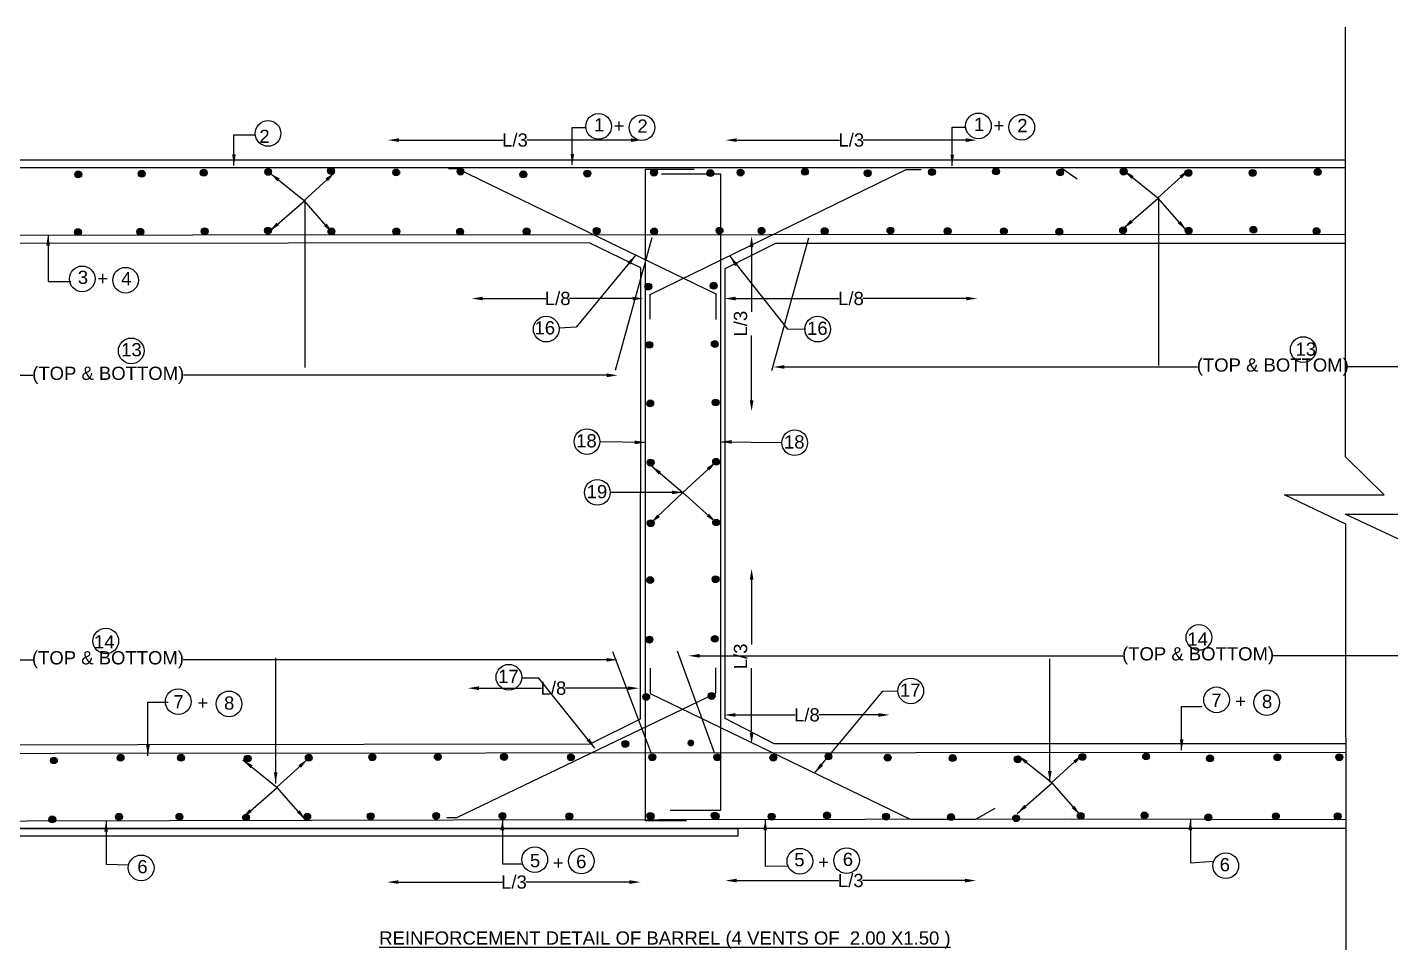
# Model space of a CAD drawing. Header units: millimetres. Extents: x 5124 to 11045679, y 2311 to 37851798.
# Drawn here: x 11025823 to 11028912, y 37847635 to 37849726 of the extents above; entities that cross this region are included whole.
import ezdxf

# ---------------------------------------------------------------- set-up
doc = ezdxf.new("R2010")
doc.units = ezdxf.units.MM
doc.header["$MEASUREMENT"] = 0
doc.layers.add('DIMENSION', color=7, linetype='Continuous')
doc.layers.add('TEXT', color=7, linetype='Continuous')
doc.styles.get("Standard").update_dxf_attribs({"font": 'arial.ttf', "height": 30})
doc.dimstyles.get("Standard").update_dxf_attribs({"dimtxt": 30, "dimasz": 25, "dimexe": 0.18, "dimexo": 0.0625, "dimgap": 0.09, "dimtad": 0, "dimdec": 0, "dimzin": 0, "dimdsep": 46, "dimtxsty": 'Standard', "dimcen": 0.09, "dimse1": 1, "dimse2": 1, "dimadec": 0, "dimazin": 0, "dimtfac": 1, "dimtdec": 0, "dimtofl": 0, "dimtmove": 0, "dimatfit": 3, "dimfxl": 0, "dimtolj": 1, "dimtzin": 0, "dimarcsym": 0})

# ---------------------------------------------------------------- blocks, each defined once
blk = doc.blocks.new('*D31')
at = {"layer": 'Defpoints', "color": 0, "transparency": 16777216}
for p in [(11026638.8, 37847791.6), (11027212.3, 37847791.6), (11027212.3, 37847788.1)]:
    blk.add_point(p, dxfattribs=at)
at = {"layer": 'DIMENSION', "color": 0, "lineweight": -2, "transparency": 16777216}
for p, q in [((11026663.8, 37847788.1), (11026898.8, 37847788.1)), ((11027187.3, 37847788.1), (11026952.3, 37847788.1))]:
    blk.add_line(p, q, dxfattribs=at)
at = {"layer": 'DIMENSION', "color": 0, "transparency": 16777216}
for points in [[(11026663.8, 37847792.3), (11026663.8, 37847784), (11026638.8, 37847788.1)], [(11027187.3, 37847792.3), (11027187.3, 37847784), (11027212.3, 37847788.1)]]:
    blk.add_solid(points, dxfattribs=at)
at = {"layer": 'DIMENSION', "color": 0, "transparency": 16777216, "insert": (11026925.5, 37847788.1), "char_height": 30, "attachment_point": 5}
blk.add_mtext('\\A1;L/3', dxfattribs=at)
blk = doc.blocks.new('*D32')
at = {"layer": 'Defpoints', "color": 0, "transparency": 16777216}
for p in [(11027404.9, 37847801.9), (11027972.6, 37847801.9), (11027972.6, 37847791.6)]:
    blk.add_point(p, dxfattribs=at)
at = {"layer": 'DIMENSION', "color": 0, "lineweight": -2, "transparency": 16777216}
for p, q in [((11027429.9, 37847791.6), (11027662, 37847791.6)), ((11027947.6, 37847791.6), (11027715.5, 37847791.6))]:
    blk.add_line(p, q, dxfattribs=at)
at = {"layer": 'DIMENSION', "color": 0, "transparency": 16777216}
for points in [[(11027429.9, 37847795.8), (11027429.9, 37847787.4), (11027404.9, 37847791.6)], [(11027947.6, 37847795.8), (11027947.6, 37847787.4), (11027972.6, 37847791.6)]]:
    blk.add_solid(points, dxfattribs=at)
at = {"layer": 'DIMENSION', "color": 0, "transparency": 16777216, "insert": (11027688.7, 37847791.6), "char_height": 30, "attachment_point": 5}
blk.add_mtext('\\A1;L/3', dxfattribs=at)
blk = doc.blocks.new('*D37')
at = {"layer": 'Defpoints', "color": 0, "transparency": 16777216}
for p in [(11027402.9, 37849110.6), (11027975.5, 37849111), (11027975.5, 37849111)]:
    blk.add_point(p, dxfattribs=at)
at = {"layer": 'DIMENSION', "color": 0, "lineweight": -2, "transparency": 16777216}
for p, q in [((11027427.9, 37849111), (11027662.4, 37849111)), ((11027950.5, 37849111), (11027716, 37849111))]:
    blk.add_line(p, q, dxfattribs=at)
at = {"layer": 'DIMENSION', "color": 0, "transparency": 16777216}
for points in [[(11027427.9, 37849115.1), (11027427.9, 37849106.8), (11027402.9, 37849111)], [(11027950.5, 37849115.1), (11027950.5, 37849106.8), (11027975.5, 37849111)]]:
    blk.add_solid(points, dxfattribs=at)
at = {"layer": 'DIMENSION', "color": 0, "transparency": 16777216, "insert": (11027689.2, 37849111), "char_height": 30, "attachment_point": 5}
blk.add_mtext('\\A1;L/8', dxfattribs=at)
blk = doc.blocks.new('*D38')
at = {"layer": 'Defpoints', "color": 0, "transparency": 16777216}
for p in [(11026830, 37849111), (11027219.3, 37849111), (11027219.3, 37849111)]:
    blk.add_point(p, dxfattribs=at)
at = {"layer": 'DIMENSION', "color": 0, "lineweight": -2, "transparency": 16777216}
for p, q in [((11026855, 37849111), (11026997.9, 37849111)), ((11027194.3, 37849111), (11027051.4, 37849111))]:
    blk.add_line(p, q, dxfattribs=at)
at = {"layer": 'DIMENSION', "color": 0, "transparency": 16777216}
for points in [[(11026855, 37849115.1), (11026855, 37849106.8), (11026830, 37849111)], [(11027194.3, 37849115.1), (11027194.3, 37849106.8), (11027219.3, 37849111)]]:
    blk.add_solid(points, dxfattribs=at)
at = {"layer": 'DIMENSION', "color": 0, "transparency": 16777216, "insert": (11027024.6, 37849111), "char_height": 30, "attachment_point": 5}
blk.add_mtext('\\A1;L/8', dxfattribs=at)
blk = doc.blocks.new('*D39')
at = {"layer": 'Defpoints', "color": 0, "transparency": 16777216}
for p in [(11027160.8, 37848983.3), (11024851.3, 37848960.1), (11027160.8, 37848937)]:
    blk.add_point(p, dxfattribs=at)
at = {"layer": 'DIMENSION', "color": 0, "lineweight": -2, "transparency": 16777216}
for p, q in [((11024876.3, 37848937), (11025835.7, 37848937)), ((11027135.8, 37848937), (11026176.4, 37848937))]:
    blk.add_line(p, q, dxfattribs=at)
at = {"layer": 'DIMENSION', "color": 0, "transparency": 16777216}
for points in [[(11024876.3, 37848941.2), (11024876.3, 37848932.8), (11024851.3, 37848937)], [(11027135.8, 37848941.2), (11027135.8, 37848932.8), (11027160.8, 37848937)]]:
    blk.add_solid(points, dxfattribs=at)
at = {"layer": 'DIMENSION', "color": 0, "transparency": 16777216, "insert": (11026006.1, 37848937), "char_height": 30, "attachment_point": 5}
blk.add_mtext('\\A1;(TOP & BOTTOM)', dxfattribs=at)
blk = doc.blocks.new('*D40')
at = {"layer": 'Defpoints', "color": 0, "transparency": 16777216}
for p in [(11027513.3, 37848978.9), (11029776.6, 37848955.8), (11029776.6, 37848955.8)]:
    blk.add_point(p, dxfattribs=at)
at = {"layer": 'DIMENSION', "color": 0, "lineweight": -2, "transparency": 16777216}
for p, q in [((11027538.3, 37848955.8), (11028474.6, 37848955.8)), ((11029751.6, 37848955.8), (11028815.3, 37848955.8))]:
    blk.add_line(p, q, dxfattribs=at)
at = {"layer": 'DIMENSION', "color": 0, "transparency": 16777216}
for points in [[(11027538.3, 37848960), (11027538.3, 37848951.7), (11027513.3, 37848955.8)], [(11029751.6, 37848960), (11029751.6, 37848951.7), (11029776.6, 37848955.8)]]:
    blk.add_solid(points, dxfattribs=at)
at = {"layer": 'DIMENSION', "color": 0, "transparency": 16777216, "insert": (11028645, 37848955.8), "char_height": 30, "attachment_point": 5}
blk.add_mtext('\\A1;(TOP & BOTTOM)', dxfattribs=at)
blk = doc.blocks.new('*D41')
at = {"layer": 'Defpoints', "color": 0, "transparency": 16777216}
for p in [(11027160.3, 37848338.4), (11024850.8, 37848315.2), (11027160.3, 37848292.1)]:
    blk.add_point(p, dxfattribs=at)
at = {"layer": 'DIMENSION', "color": 0, "lineweight": -2, "transparency": 16777216}
for p, q in [((11024875.8, 37848292.1), (11025835.2, 37848292.1)), ((11027135.3, 37848292.1), (11026175.9, 37848292.1))]:
    blk.add_line(p, q, dxfattribs=at)
at = {"layer": 'DIMENSION', "color": 0, "transparency": 16777216}
for points in [[(11024875.8, 37848296.2), (11024875.8, 37848287.9), (11024850.8, 37848292.1)], [(11027135.3, 37848296.2), (11027135.3, 37848287.9), (11027160.3, 37848292.1)]]:
    blk.add_solid(points, dxfattribs=at)
at = {"layer": 'DIMENSION', "color": 0, "transparency": 16777216, "insert": (11026005.5, 37848292.1), "char_height": 30, "attachment_point": 5}
blk.add_mtext('\\A1;(TOP & BOTTOM)', dxfattribs=at)
blk = doc.blocks.new('*D42')
at = {"layer": 'Defpoints', "color": 0, "transparency": 16777216}
for p in [(11029630.5, 37848347.4), (11027321, 37848324.2), (11029630.5, 37848301.1)]:
    blk.add_point(p, dxfattribs=at)
at = {"layer": 'DIMENSION', "color": 0, "lineweight": -2, "transparency": 16777216}
for p, q in [((11027346, 37848301.1), (11028305.4, 37848301.1)), ((11029605.5, 37848301.1), (11028646.1, 37848301.1))]:
    blk.add_line(p, q, dxfattribs=at)
at = {"layer": 'DIMENSION', "color": 0, "transparency": 16777216}
for points in [[(11027346, 37848305.3), (11027346, 37848296.9), (11027321, 37848301.1)], [(11029605.5, 37848305.3), (11029605.5, 37848296.9), (11029630.5, 37848301.1)]]:
    blk.add_solid(points, dxfattribs=at)
at = {"layer": 'DIMENSION', "color": 0, "transparency": 16777216, "insert": (11028475.7, 37848301.1), "char_height": 30, "attachment_point": 5}
blk.add_mtext('\\A1;(TOP & BOTTOM)', dxfattribs=at)
blk = doc.blocks.new('*D44')
at = {"layer": 'Defpoints', "color": 0, "transparency": 16777216}
for p in [(11026821, 37848232), (11027209, 37848232), (11027209, 37848227.6)]:
    blk.add_point(p, dxfattribs=at)
at = {"layer": 'DIMENSION', "color": 0, "lineweight": -2, "transparency": 16777216}
for p, q in [((11026846, 37848227.6), (11026988.2, 37848227.6)), ((11027184, 37848227.6), (11027041.7, 37848227.6))]:
    blk.add_line(p, q, dxfattribs=at)
at = {"layer": 'DIMENSION', "color": 0, "transparency": 16777216}
for points in [[(11026846, 37848231.8), (11026846, 37848223.5), (11026821, 37848227.6)], [(11027184, 37848231.8), (11027184, 37848223.5), (11027209, 37848227.6)]]:
    blk.add_solid(points, dxfattribs=at)
at = {"layer": 'DIMENSION', "color": 0, "transparency": 16777216, "insert": (11027015, 37848227.6), "char_height": 30, "attachment_point": 5}
blk.add_mtext('\\A1;L/8 ', dxfattribs=at)
blk = doc.blocks.new('*D45')
at = {"layer": 'Defpoints', "color": 0, "transparency": 16777216}
for p in [(11027402.2, 37848158.6), (11027776.4, 37848167.1), (11027776.4, 37848158.6)]:
    blk.add_point(p, dxfattribs=at)
at = {"layer": 'DIMENSION', "color": 0, "lineweight": -2, "transparency": 16777216}
for p, q in [((11027427.2, 37848167.1), (11027562.5, 37848167.1)), ((11027751.4, 37848167.1), (11027616.1, 37848167.1))]:
    blk.add_line(p, q, dxfattribs=at)
at = {"layer": 'DIMENSION', "color": 0, "transparency": 16777216}
for points in [[(11027427.2, 37848171.2), (11027427.2, 37848162.9), (11027402.2, 37848167.1)], [(11027751.4, 37848171.2), (11027751.4, 37848162.9), (11027776.4, 37848167.1)]]:
    blk.add_solid(points, dxfattribs=at)
at = {"layer": 'DIMENSION', "color": 0, "transparency": 16777216, "insert": (11027589.3, 37848167.1), "char_height": 30, "attachment_point": 5}
blk.add_mtext('\\A1;L/8 ', dxfattribs=at)
blk = doc.blocks.new('*D55')
at = {"layer": 'Defpoints', "color": 0, "transparency": 16777216}
for p in [(11027440.2, 37848498.5), (11027464.1, 37848498.5), (11027440.2, 37848101.2)]:
    blk.add_point(p, dxfattribs=at)
at = {"layer": 'DIMENSION', "color": 0, "lineweight": -2, "transparency": 16777216}
for p, q in [((11027464.1, 37848473.5), (11027464.1, 37848326.6)), ((11027464.1, 37848126.2), (11027464.1, 37848273.1))]:
    blk.add_line(p, q, dxfattribs=at)
at = {"layer": 'DIMENSION', "color": 0, "transparency": 16777216}
for points in [[(11027459.9, 37848473.5), (11027468.2, 37848473.5), (11027464.1, 37848498.5)], [(11027459.9, 37848126.2), (11027468.2, 37848126.2), (11027464.1, 37848101.2)]]:
    blk.add_solid(points, dxfattribs=at)
at = {"layer": 'DIMENSION', "color": 0, "transparency": 16777216, "insert": (11027464.1, 37848299.8), "char_height": 30, "attachment_point": 5, "rotation": 90}
blk.add_mtext('\\A1;L/3\\P ', dxfattribs=at)
blk = doc.blocks.new('*D56')
at = {"layer": 'Defpoints', "color": 0, "transparency": 16777216}
for p in [(11027440.2, 37849252.6), (11027464.1, 37849252.6), (11027440.2, 37848855.4)]:
    blk.add_point(p, dxfattribs=at)
at = {"layer": 'DIMENSION', "color": 0, "lineweight": -2, "transparency": 16777216}
for p, q in [((11027464.1, 37849227.6), (11027464.1, 37849080.7)), ((11027464.1, 37848880.4), (11027464.1, 37849027.2))]:
    blk.add_line(p, q, dxfattribs=at)
at = {"layer": 'DIMENSION', "color": 0, "transparency": 16777216}
for points in [[(11027459.9, 37849227.6), (11027468.2, 37849227.6), (11027464.1, 37849252.6)], [(11027459.9, 37848880.4), (11027468.2, 37848880.4), (11027464.1, 37848855.4)]]:
    blk.add_solid(points, dxfattribs=at)
at = {"layer": 'DIMENSION', "color": 0, "transparency": 16777216, "insert": (11027464.1, 37849054), "char_height": 30, "attachment_point": 5, "rotation": 90}
blk.add_mtext('\\A1;L/3\\P ', dxfattribs=at)
blk = doc.blocks.new('*D57')
at = {"layer": 'Defpoints', "color": 0, "transparency": 16777216}
for p in [(11026639.9, 37849470.9), (11027215.6, 37849470.9), (11027215.6, 37849470.1)]:
    blk.add_point(p, dxfattribs=at)
at = {"layer": 'DIMENSION', "color": 0, "lineweight": -2, "transparency": 16777216}
for p, q in [((11026664.9, 37849470.1), (11026901, 37849470.1)), ((11027190.6, 37849470.1), (11026954.5, 37849470.1))]:
    blk.add_line(p, q, dxfattribs=at)
at = {"layer": 'DIMENSION', "color": 0, "transparency": 16777216}
for points in [[(11026664.9, 37849474.2), (11026664.9, 37849465.9), (11026639.9, 37849470.1)], [(11027190.6, 37849474.2), (11027190.6, 37849465.9), (11027215.6, 37849470.1)]]:
    blk.add_solid(points, dxfattribs=at)
at = {"layer": 'DIMENSION', "color": 0, "transparency": 16777216, "insert": (11026927.8, 37849470.1), "char_height": 30, "attachment_point": 5}
blk.add_mtext('\\A1;L/3', dxfattribs=at)
blk = doc.blocks.new('*D58')
at = {"layer": 'Defpoints', "color": 0, "transparency": 16777216}
for p in [(11027405.5, 37849470.9), (11027974.4, 37849470.9), (11027974.4, 37849470.1)]:
    blk.add_point(p, dxfattribs=at)
at = {"layer": 'DIMENSION', "color": 0, "lineweight": -2, "transparency": 16777216}
for p, q in [((11027430.5, 37849470.1), (11027663.2, 37849470.1)), ((11027949.4, 37849470.1), (11027716.7, 37849470.1))]:
    blk.add_line(p, q, dxfattribs=at)
at = {"layer": 'DIMENSION', "color": 0, "transparency": 16777216}
for points in [[(11027430.5, 37849474.2), (11027430.5, 37849465.9), (11027405.5, 37849470.1)], [(11027949.4, 37849474.2), (11027949.4, 37849465.9), (11027974.4, 37849470.1)]]:
    blk.add_solid(points, dxfattribs=at)
at = {"layer": 'DIMENSION', "color": 0, "transparency": 16777216, "insert": (11027689.9, 37849470.1), "char_height": 30, "attachment_point": 5}
blk.add_mtext('\\A1;L/3', dxfattribs=at)

msp = doc.modelspace()

# ---------------------------------------------------------------- hatches: boundary and pattern name
at = {"layer": 'TEXT'}
h = msp.add_hatch(color=0, dxfattribs=at)
h.dxf.hatch_style = 1
h.paths.add_polyline_path([(11026503.3, 37849400.1, 1), (11026518.8, 37849400.1, 1)])
h = msp.add_hatch(color=0, dxfattribs=at)
h.dxf.hatch_style = 1
h.paths.add_polyline_path([(11025930.6, 37849392.2, 1), (11025946.1, 37849392.2, 1)])
h = msp.add_hatch(color=0, dxfattribs=at)
h.dxf.hatch_style = 1
h.paths.add_polyline_path([(11026074.3, 37849394, 1), (11026089.8, 37849394, 1)])
h = msp.add_hatch(color=0, dxfattribs=at)
h.dxf.hatch_style = 1
h.paths.add_polyline_path([(11026214.8, 37849396.1, 1), (11026230.3, 37849396.1, 1)])
h = msp.add_hatch(color=0, dxfattribs=at)
h.dxf.hatch_style = 1
h.paths.add_polyline_path([(11026360.9, 37849398, 1), (11026376.4, 37849398, 1)])
h = msp.add_hatch(color=0, dxfattribs=at)
h.dxf.hatch_style = 1
h.paths.add_polyline_path([(11026650.9, 37849396.8, 1), (11026666.4, 37849396.8, 1)])
h = msp.add_hatch(color=0, dxfattribs=at)
h.dxf.hatch_style = 1
h.paths.add_polyline_path([(11026796.6, 37849398.7, 1), (11026812.1, 37849398.7, 1)])
h = msp.add_hatch(color=0, dxfattribs=at)
h.dxf.hatch_style = 1
h.paths.add_polyline_path([(11026938.9, 37849392.5, 1), (11026954.4, 37849392.5, 1)])
h = msp.add_hatch(color=0, dxfattribs=at)
h.dxf.hatch_style = 1
h.paths.add_polyline_path([(11027083.9, 37849394.2, 1), (11027099.4, 37849394.2, 1)])
h = msp.add_hatch(color=0, dxfattribs=at)
h.dxf.hatch_style = 1
h.paths.add_polyline_path([(11027235, 37849396.3, 1), (11027250.5, 37849396.3, 1)])
h = msp.add_hatch(color=0, dxfattribs=at)
h.dxf.hatch_style = 1
h.paths.add_polyline_path([(11027362.9, 37849395.4, 1), (11027378.4, 37849395.4, 1)])
h = msp.add_hatch(color=0, dxfattribs=at)
h.dxf.hatch_style = 1
h.paths.add_polyline_path([(11027431.2, 37849396.5, 1), (11027446.7, 37849396.5, 1)])
h = msp.add_hatch(color=0, dxfattribs=at)
h.dxf.hatch_style = 1
h.paths.add_polyline_path([(11027577.1, 37849398.4, 1), (11027592.6, 37849398.4, 1)])
h = msp.add_hatch(color=0, dxfattribs=at)
h.dxf.hatch_style = 1
h.paths.add_polyline_path([(11027719.3, 37849395.1, 1), (11027734.8, 37849395.1, 1)])
h = msp.add_hatch(color=0, dxfattribs=at)
h.dxf.hatch_style = 1
h.paths.add_polyline_path([(11027865, 37849397.4, 1), (11027880.5, 37849397.4, 1)])
h = msp.add_hatch(color=0, dxfattribs=at)
h.dxf.hatch_style = 1
h.paths.add_polyline_path([(11028010.2, 37849399.3, 1), (11028025.7, 37849399.3, 1)])
h = msp.add_hatch(color=0, dxfattribs=at)
h.dxf.hatch_style = 1
h.paths.add_polyline_path([(11028155.4, 37849396.7, 1), (11028170.9, 37849396.7, 1)])
h = msp.add_hatch(color=0, dxfattribs=at)
h.dxf.hatch_style = 1
h.paths.add_polyline_path([(11028299.2, 37849398.6, 1), (11028314.7, 37849398.6, 1)])
h = msp.add_hatch(color=0, dxfattribs=at)
h.dxf.hatch_style = 1
h.paths.add_polyline_path([(11028446, 37849395.8, 1), (11028461.5, 37849395.8, 1)])
h = msp.add_hatch(color=0, dxfattribs=at)
h.dxf.hatch_style = 1
h.paths.add_polyline_path([(11028591.6, 37849395.8, 1), (11028607.2, 37849395.8, 1)])
h = msp.add_hatch(color=0, dxfattribs=at)
h.dxf.hatch_style = 1
h.paths.add_polyline_path([(11028739, 37849397.7, 1), (11028754.5, 37849397.7, 1)])
h = msp.add_hatch(color=0, dxfattribs=at)
h.dxf.hatch_style = 1
h.paths.add_polyline_path([(11025929.7, 37849261.5, 1), (11025945.2, 37849261.5, 1)])
h = msp.add_hatch(color=0, dxfattribs=at)
h.dxf.hatch_style = 1
h.paths.add_polyline_path([(11026071.1, 37849262.3, 1), (11026086.6, 37849262.3, 1)])
h = msp.add_hatch(color=0, dxfattribs=at)
h.dxf.hatch_style = 1
h.paths.add_polyline_path([(11026216.8, 37849263.5, 1), (11026232.4, 37849263.5, 1)])
h = msp.add_hatch(color=0, dxfattribs=at)
h.dxf.hatch_style = 1
h.paths.add_polyline_path([(11026360.5, 37849265.1, 1), (11026376, 37849265.1, 1)])
h = msp.add_hatch(color=0, dxfattribs=at)
h.dxf.hatch_style = 1
h.paths.add_polyline_path([(11026504.3, 37849263.1, 1), (11026519.8, 37849263.1, 1)])
h = msp.add_hatch(color=0, dxfattribs=at)
h.dxf.hatch_style = 1
h.paths.add_polyline_path([(11026651.3, 37849263.1, 1), (11026666.8, 37849263.1, 1)])
h = msp.add_hatch(color=0, dxfattribs=at)
h.dxf.hatch_style = 1
h.paths.add_polyline_path([(11026795.8, 37849262.5, 1), (11026811.3, 37849262.5, 1)])
h = msp.add_hatch(color=0, dxfattribs=at)
h.dxf.hatch_style = 1
h.paths.add_polyline_path([(11026946.4, 37849263.1, 1), (11026961.9, 37849263.1, 1)])
h = msp.add_hatch(color=0, dxfattribs=at)
h.dxf.hatch_style = 1
h.paths.add_polyline_path([(11027105.1, 37849264.4, 1), (11027120.6, 37849264.4, 1)])
h = msp.add_hatch(color=0, dxfattribs=at)
h.dxf.hatch_style = 1
h.paths.add_polyline_path([(11027235.3, 37849263.1, 1), (11027250.8, 37849263.1, 1)])
h = msp.add_hatch(color=0, dxfattribs=at)
h.dxf.hatch_style = 1
h.paths.add_polyline_path([(11027383.7, 37849265.1, 1), (11027399.2, 37849265.1, 1)])
h = msp.add_hatch(color=0, dxfattribs=at)
h.dxf.hatch_style = 1
h.paths.add_polyline_path([(11027478.7, 37849264.5, 1), (11027494.2, 37849264.5, 1)])
h = msp.add_hatch(color=0, dxfattribs=at)
h.dxf.hatch_style = 1
h.paths.add_polyline_path([(11027621.9, 37849263.8, 1), (11027637.4, 37849263.8, 1)])
h = msp.add_hatch(color=0, dxfattribs=at)
h.dxf.hatch_style = 1
h.paths.add_polyline_path([(11027770.9, 37849265.1, 1), (11027786.4, 37849265.1, 1)])
h = msp.add_hatch(color=0, dxfattribs=at)
h.dxf.hatch_style = 1
h.paths.add_polyline_path([(11027900.4, 37849263.8, 1), (11027915.9, 37849263.8, 1)])
h = msp.add_hatch(color=0, dxfattribs=at)
h.dxf.hatch_style = 1
h.paths.add_polyline_path([(11028028, 37849263.7, 1), (11028043.5, 37849263.7, 1)])
h = msp.add_hatch(color=0, dxfattribs=at)
h.dxf.hatch_style = 1
h.paths.add_polyline_path([(11028153.6, 37849262.5, 1), (11028169.1, 37849262.5, 1)])
h = msp.add_hatch(color=0, dxfattribs=at)
h.dxf.hatch_style = 1
h.paths.add_polyline_path([(11028298.1, 37849265.7, 1), (11028313.6, 37849265.7, 1)])
h = msp.add_hatch(color=0, dxfattribs=at)
h.dxf.hatch_style = 1
h.paths.add_polyline_path([(11028446.4, 37849265, 1), (11028461.9, 37849265, 1)])
h = msp.add_hatch(color=0, dxfattribs=at)
h.dxf.hatch_style = 1
h.paths.add_polyline_path([(11028593.5, 37849267, 1), (11028609, 37849267, 1)])
h = msp.add_hatch(color=0, dxfattribs=at)
h.dxf.hatch_style = 1
h.paths.add_polyline_path([(11028736.4, 37849263.8, 1), (11028751.9, 37849263.8, 1)])
h = msp.add_hatch(color=0, dxfattribs=at)
h.dxf.hatch_style = 1
h.paths.add_polyline_path([(11027222.1, 37849138.1, 1), (11027237.6, 37849138.1, 1)])
h = msp.add_hatch(color=0, dxfattribs=at)
h.dxf.hatch_style = 1
h.paths.add_polyline_path([(11027370.5, 37849140.1, 1), (11027386, 37849140.1, 1)])
h = msp.add_hatch(color=0, dxfattribs=at)
h.dxf.hatch_style = 1
h.paths.add_polyline_path([(11027224.5, 37849006, 1), (11027240, 37849006, 1)])
h = msp.add_hatch(color=0, dxfattribs=at)
h.dxf.hatch_style = 1
h.paths.add_polyline_path([(11027372.8, 37849007.9, 1), (11027388.3, 37849007.9, 1)])
h = msp.add_hatch(color=0, dxfattribs=at)
h.dxf.hatch_style = 1
h.paths.add_polyline_path([(11027374.9, 37848875.3, 1), (11027390.4, 37848875.3, 1)])
h = msp.add_hatch(color=0, dxfattribs=at)
h.dxf.hatch_style = 1
h.paths.add_polyline_path([(11027226.5, 37848873.3, 1), (11027242, 37848873.3, 1)])
h = msp.add_hatch(color=0, dxfattribs=at)
h.dxf.hatch_style = 1
h.paths.add_polyline_path([(11027227.5, 37848739, 1), (11027243, 37848739, 1)])
h = msp.add_hatch(color=0, dxfattribs=at)
h.dxf.hatch_style = 1
h.paths.add_polyline_path([(11027375.9, 37848741, 1), (11027391.4, 37848741, 1)])
h = msp.add_hatch(color=0, dxfattribs=at)
h.dxf.hatch_style = 1
h.paths.add_polyline_path([(11027227.5, 37848601.4, 1), (11027243, 37848601.4, 1)])
h = msp.add_hatch(color=0, dxfattribs=at)
h.dxf.hatch_style = 1
h.paths.add_polyline_path([(11027375.9, 37848603.3, 1), (11027391.4, 37848603.3, 1)])
h = msp.add_hatch(color=0, dxfattribs=at)
h.dxf.hatch_style = 1
h.paths.add_polyline_path([(11027374.9, 37848474.7, 1), (11027390.4, 37848474.7, 1)])
h = msp.add_hatch(color=0, dxfattribs=at)
h.dxf.hatch_style = 1
h.paths.add_polyline_path([(11027226.5, 37848472.7, 1), (11027242, 37848472.7, 1)])
h = msp.add_hatch(color=0, dxfattribs=at)
h.dxf.hatch_style = 1
h.paths.add_polyline_path([(11027224.5, 37848337.7, 1), (11027240, 37848337.7, 1)])
h = msp.add_hatch(color=0, dxfattribs=at)
h.dxf.hatch_style = 1
h.paths.add_polyline_path([(11027372.8, 37848339.6, 1), (11027388.3, 37848339.6, 1)])
h = msp.add_hatch(color=0, dxfattribs=at)
h.dxf.hatch_style = 1
h.paths.add_polyline_path([(11027217.5, 37848208, 1), (11027233, 37848208, 1)])
h = msp.add_hatch(color=0, dxfattribs=at)
h.dxf.hatch_style = 1
h.paths.add_polyline_path([(11027365.8, 37848210, 1), (11027381.3, 37848210, 1)])
h = msp.add_hatch(color=0, dxfattribs=at)
h.dxf.hatch_style = 1
h.paths.add_polyline_path([(11027318.5, 37848103.5, 1), (11027334, 37848103.5, 1)])
h = msp.add_hatch(color=0, dxfattribs=at)
h.dxf.hatch_style = 1
h.paths.add_polyline_path([(11026745.1, 37848071.9, 1), (11026760.6, 37848071.9, 1)])
h = msp.add_hatch(color=0, dxfattribs=at)
h.dxf.hatch_style = 1
h.paths.add_polyline_path([(11026895.3, 37848071.9, 1), (11026910.8, 37848071.9, 1)])
h = msp.add_hatch(color=0, dxfattribs=at)
h.dxf.hatch_style = 1
h.paths.add_polyline_path([(11027170.2, 37848101.5, 1), (11027185.7, 37848101.5, 1)])
h = msp.add_hatch(color=0, dxfattribs=at)
h.dxf.hatch_style = 1
h.paths.add_polyline_path([(11027630.6, 37848072.9, 1), (11027646.1, 37848072.9, 1)])
h = msp.add_hatch(color=0, dxfattribs=at)
h.dxf.hatch_style = 1
h.paths.add_polyline_path([(11028205.8, 37848072, 1), (11028221.3, 37848072, 1)])
h = msp.add_hatch(color=0, dxfattribs=at)
h.dxf.hatch_style = 1
h.paths.add_polyline_path([(11028350.3, 37848072.9, 1), (11028365.8, 37848072.9, 1)])
h = msp.add_hatch(color=0, dxfattribs=at)
h.dxf.hatch_style = 1
h.paths.add_polyline_path([(11025875.3, 37848063.8, 1), (11025890.8, 37848063.8, 1)])
h = msp.add_hatch(color=0, dxfattribs=at)
h.dxf.hatch_style = 1
h.paths.add_polyline_path([(11026026.3, 37848070.1, 1), (11026041.8, 37848070.1, 1)])
h = msp.add_hatch(color=0, dxfattribs=at)
h.dxf.hatch_style = 1
h.paths.add_polyline_path([(11026163.4, 37848070.1, 1), (11026178.9, 37848070.1, 1)])
h = msp.add_hatch(color=0, dxfattribs=at)
h.dxf.hatch_style = 1
h.paths.add_polyline_path([(11026314.4, 37848068.3, 1), (11026330, 37848068.3, 1)])
h = msp.add_hatch(color=0, dxfattribs=at)
h.dxf.hatch_style = 1
h.paths.add_polyline_path([(11026452.8, 37848070.1, 1), (11026468.3, 37848070.1, 1)])
h = msp.add_hatch(color=0, dxfattribs=at)
h.dxf.hatch_style = 1
h.paths.add_polyline_path([(11026596.8, 37848071, 1), (11026612.3, 37848071, 1)])
h = msp.add_hatch(color=0, dxfattribs=at)
h.dxf.hatch_style = 1
h.paths.add_polyline_path([(11027046.8, 37848071.1, 1), (11027062.3, 37848071.1, 1)])
h = msp.add_hatch(color=0, dxfattribs=at)
h.dxf.hatch_style = 1
h.paths.add_polyline_path([(11027231.3, 37848071.1, 1), (11027246.8, 37848071.1, 1)])
h = msp.add_hatch(color=0, dxfattribs=at)
h.dxf.hatch_style = 1
h.paths.add_polyline_path([(11027378.7, 37848071.1, 1), (11027394.2, 37848071.1, 1)])
h = msp.add_hatch(color=0, dxfattribs=at)
h.dxf.hatch_style = 1
h.paths.add_polyline_path([(11027505.3, 37848070.2, 1), (11027520.8, 37848070.2, 1)])
h = msp.add_hatch(color=0, dxfattribs=at)
h.dxf.hatch_style = 1
h.paths.add_polyline_path([(11027764.4, 37848070.2, 1), (11027779.9, 37848070.2, 1)])
h = msp.add_hatch(color=0, dxfattribs=at)
h.dxf.hatch_style = 1
h.paths.add_polyline_path([(11027911.9, 37848069.3, 1), (11027927.4, 37848069.3, 1)])
h = msp.add_hatch(color=0, dxfattribs=at)
h.dxf.hatch_style = 1
h.paths.add_polyline_path([(11028059.3, 37848066.6, 1), (11028074.8, 37848066.6, 1)])
h = msp.add_hatch(color=0, dxfattribs=at)
h.dxf.hatch_style = 1
h.paths.add_polyline_path([(11028495, 37848068.4, 1), (11028510.5, 37848068.4, 1)])
h = msp.add_hatch(color=0, dxfattribs=at)
h.dxf.hatch_style = 1
h.paths.add_polyline_path([(11028647.8, 37848071.1, 1), (11028663.3, 37848071.1, 1)])
h = msp.add_hatch(color=0, dxfattribs=at)
h.dxf.hatch_style = 1
h.paths.add_polyline_path([(11028788, 37848071.1, 1), (11028803.5, 37848071.1, 1)])
h = msp.add_hatch(color=0, dxfattribs=at)
h.dxf.hatch_style = 1
h.paths.add_polyline_path([(11025871.7, 37847930.1, 1), (11025887.2, 37847930.1, 1)])
h = msp.add_hatch(color=0, dxfattribs=at)
h.dxf.hatch_style = 1
h.paths.add_polyline_path([(11026022.7, 37847936.4, 1), (11026038.2, 37847936.4, 1)])
h = msp.add_hatch(color=0, dxfattribs=at)
h.dxf.hatch_style = 1
h.paths.add_polyline_path([(11026159.8, 37847936.4, 1), (11026175.3, 37847936.4, 1)])
h = msp.add_hatch(color=0, dxfattribs=at)
h.dxf.hatch_style = 1
h.paths.add_polyline_path([(11026310.8, 37847934.6, 1), (11026326.3, 37847934.6, 1)])
h = msp.add_hatch(color=0, dxfattribs=at)
h.dxf.hatch_style = 1
h.paths.add_polyline_path([(11026449.2, 37847936.4, 1), (11026464.7, 37847936.4, 1)])
h = msp.add_hatch(color=0, dxfattribs=at)
h.dxf.hatch_style = 1
h.paths.add_polyline_path([(11026593.2, 37847937.3, 1), (11026608.7, 37847937.3, 1)])
h = msp.add_hatch(color=0, dxfattribs=at)
h.dxf.hatch_style = 1
h.paths.add_polyline_path([(11026741.5, 37847938.2, 1), (11026757, 37847938.2, 1)])
h = msp.add_hatch(color=0, dxfattribs=at)
h.dxf.hatch_style = 1
h.paths.add_polyline_path([(11026891.6, 37847938.2, 1), (11026907.1, 37847938.2, 1)])
h = msp.add_hatch(color=0, dxfattribs=at)
h.dxf.hatch_style = 1
h.paths.add_polyline_path([(11027043.1, 37847937.4, 1), (11027058.7, 37847937.4, 1)])
h = msp.add_hatch(color=0, dxfattribs=at)
h.dxf.hatch_style = 1
h.paths.add_polyline_path([(11027226.5, 37847938.1, 1), (11027242, 37847938.1, 1)])
h = msp.add_hatch(color=0, dxfattribs=at)
h.dxf.hatch_style = 1
h.paths.add_polyline_path([(11027227.6, 37847937.4, 1), (11027243.2, 37847937.4, 1)])
h = msp.add_hatch(color=0, dxfattribs=at)
h.dxf.hatch_style = 1
h.paths.add_polyline_path([(11027372.7, 37847938.8, 1), (11027388.2, 37847938.8, 1)])
h = msp.add_hatch(color=0, dxfattribs=at)
h.dxf.hatch_style = 1
h.paths.add_polyline_path([(11027375.1, 37847937.4, 1), (11027390.6, 37847937.4, 1)])
h = msp.add_hatch(color=0, dxfattribs=at)
h.dxf.hatch_style = 1
h.paths.add_polyline_path([(11027501.7, 37847936.5, 1), (11027517.2, 37847936.5, 1)])
h = msp.add_hatch(color=0, dxfattribs=at)
h.dxf.hatch_style = 1
h.paths.add_polyline_path([(11027627, 37847939.2, 1), (11027642.5, 37847939.2, 1)])
h = msp.add_hatch(color=0, dxfattribs=at)
h.dxf.hatch_style = 1
h.paths.add_polyline_path([(11027760.8, 37847936.5, 1), (11027776.3, 37847936.5, 1)])
h = msp.add_hatch(color=0, dxfattribs=at)
h.dxf.hatch_style = 1
h.paths.add_polyline_path([(11027908.2, 37847935.6, 1), (11027923.7, 37847935.6, 1)])
h = msp.add_hatch(color=0, dxfattribs=at)
h.dxf.hatch_style = 1
h.paths.add_polyline_path([(11028055.7, 37847932.9, 1), (11028071.2, 37847932.9, 1)])
h = msp.add_hatch(color=0, dxfattribs=at)
h.dxf.hatch_style = 1
h.paths.add_polyline_path([(11028202.2, 37847938.3, 1), (11028217.7, 37847938.3, 1)])
h = msp.add_hatch(color=0, dxfattribs=at)
h.dxf.hatch_style = 1
h.paths.add_polyline_path([(11028346.7, 37847939.2, 1), (11028362.2, 37847939.2, 1)])
h = msp.add_hatch(color=0, dxfattribs=at)
h.dxf.hatch_style = 1
h.paths.add_polyline_path([(11028491.4, 37847934.7, 1), (11028506.9, 37847934.7, 1)])
h = msp.add_hatch(color=0, dxfattribs=at)
h.dxf.hatch_style = 1
h.paths.add_polyline_path([(11028644.2, 37847937.4, 1), (11028659.7, 37847937.4, 1)])
h = msp.add_hatch(color=0, dxfattribs=at)
h.dxf.hatch_style = 1
h.paths.add_polyline_path([(11028784.4, 37847937.4, 1), (11028799.9, 37847937.4, 1)])

# ---------------------------------------------------------------- linework, layer by layer
at = {"layer": 'DIMENSION', "color": 0}
for points in [[(11028811.5, 37847634.8), (11028810.4, 37848599.8), (11028671.6, 37848666.1), (11028897.2, 37848666.1), (11028809.8, 37848752.3), (11028809.5, 37849725.9)], [(11028948.8, 37847634.8), (11028947.7, 37848556.9), (11028808.9, 37848622.4), (11029034.4, 37848622.4), (11028947.1, 37848707.3), (11028946.8, 37849725.9)], [(11028811.2, 37847910), (11024744.9, 37847910), (11024744.9, 37849425.2), (11028809.6, 37849425.2)], [(11024764.6, 37849314.8), (11024764.6, 37849408.1), (11028809.4, 37849408.1)], [(11028165.1, 37849408.1), (11028201.8, 37849382.2)], [(11026777.4, 37849406.1), (11026796.5, 37849406.1), (11027383.2, 37849121.9), (11027383.2, 37849063.3)], [(11027316.5, 37847926.7), (11027223.9, 37847926.7), (11027223.9, 37849403.9), (11027334, 37849403.9)], [(11027234.5, 37849064), (11027234.5, 37849120.4), (11027814.5, 37849403.1), (11027848, 37849403.1)], [(11027260.2, 37849393.6), (11027393.8, 37849393.6), (11027393.8, 37847950.5), (11027279.8, 37847950.5)], [(11026451.6, 37849335.8), (11026451.6, 37848955)], [(11028386, 37849339.1), (11028386, 37848958.8)], [(11028808.8, 37849256.1), (11024891.9, 37849253.7)], [(11025048.1, 37849234.8), (11024935.3, 37849177), (11024933.1, 37848156.6), (11025045.8, 37848098.6), (11027098.2, 37848101.9), (11027212.1, 37848158.5), (11027212.8, 37849180.5), (11027095.7, 37849237.5), (11025048.1, 37849234.8)], [(11027238.3, 37849248.2), (11027154.6, 37848947.9)], [(11028811, 37848101.2), (11027515.5, 37848101.2), (11027404.1, 37848159.2), (11027404.1, 37849178.8), (11027518.6, 37849236.5), (11028809.7, 37849236.8)], [(11027592.9, 37849247.5), (11027509.4, 37848947.4)], [(11024825.5, 37848311), (11024908.4, 37848080), (11028812, 37848082.4)], [(11027236.1, 37848081.4), (11027149.8, 37848310.1)], [(11027379.6, 37848081.5), (11027296, 37848311.6)], [(11026773.5, 37847934.7), (11026795.9, 37847934.7), (11027382.7, 37848216.5), (11027382.7, 37848273.8)], [(11027234.1, 37848273.1), (11027234.1, 37848215.5), (11027823.2, 37847930.8), (11027972.3, 37847931), (11028016.2, 37847955.5)], [(11025500.1, 37847926.4), (11026787.7, 37847929.6), (11028188.4, 37847931.2), (11028811.2, 37847929.9)]]:
    msp.add_lwpolyline(points, dxfattribs=at)
msp.add_lwpolyline([(11024722.2, 37847910), (11027432.6, 37847910), (11027432.6, 37847892.4), (11024722.2, 37847892.4)], close=True, dxfattribs=at)
at = {"layer": 'TEXT', "color": 0}
for centre, radius in [((11027978.1, 37849502.3), 29.1), ((11026368.3, 37849485.2), 29.1), ((11027117.3, 37849501.2), 29.1), ((11027215.5, 37849498.4), 29.1), ((11028076.3, 37849499.4), 29.1), ((11026511.1, 37849400.1), 7.75), ((11025938.3, 37849392.2), 7.75), ((11026082.1, 37849394), 7.75), ((11026222.6, 37849396.1), 7.75), ((11026368.6, 37849398), 7.75), ((11026658.7, 37849396.8), 7.75), ((11026804.4, 37849398.7), 7.75), ((11026946.6, 37849392.5), 7.75), ((11027091.7, 37849394.2), 7.75), ((11027242.8, 37849396.3), 7.75), ((11027370.7, 37849395.4), 7.75), ((11027439, 37849396.5), 7.75), ((11027584.9, 37849398.4), 7.75), ((11027727.1, 37849395.1), 7.75), ((11027872.8, 37849397.4), 7.75), ((11028017.9, 37849399.3), 7.75), ((11028163.1, 37849396.7), 7.75), ((11028307, 37849398.6), 7.75), ((11028453.8, 37849395.8), 7.75), ((11028599.4, 37849395.8), 7.75), ((11028746.8, 37849397.7), 7.75), ((11025937.5, 37849261.5), 7.75), ((11026078.8, 37849262.3), 7.75), ((11026224.6, 37849263.5), 7.75), ((11026368.2, 37849265.1), 7.75), ((11026512, 37849263.1), 7.75), ((11026659.1, 37849263.1), 7.75), ((11026803.5, 37849262.5), 7.75), ((11026954.2, 37849263.1), 7.75), ((11027112.9, 37849264.4), 7.75), ((11027243.1, 37849263.1), 7.75), ((11027391.4, 37849265.1), 7.75), ((11027486.5, 37849264.5), 7.75), ((11027629.6, 37849263.8), 7.75), ((11027778.6, 37849265.1), 7.75), ((11027908.2, 37849263.8), 7.75), ((11028035.7, 37849263.7), 7.75), ((11028161.4, 37849262.5), 7.75), ((11028305.9, 37849265.7), 7.75), ((11028454.2, 37849265), 7.75), ((11028601.2, 37849267), 7.75), ((11028744.2, 37849263.8), 7.75), ((11025947.3, 37849155.5), 29.1), ((11026045.5, 37849152.6), 29.1), ((11027229.9, 37849138.1), 7.75), ((11027378.2, 37849140.1), 7.75), ((11026998.6, 37849041.7), 29.1), ((11027613.8, 37849041.7), 29.1), ((11026058.3, 37848992.3), 29.1), ((11027232.2, 37849006), 7.75), ((11027380.6, 37849007.9), 7.75), ((11028714, 37848995.3), 29.1), ((11027382.6, 37848875.3), 7.75), ((11027234.3, 37848873.3), 7.75), ((11027090.9, 37848786.7), 29.1), ((11027561.7, 37848784.1), 29.1), ((11027235.3, 37848739), 7.75), ((11027383.6, 37848741), 7.75), ((11027114.6, 37848671.5), 29.1), ((11027235.3, 37848601.4), 7.75), ((11027383.6, 37848603.3), 7.75), ((11027382.6, 37848474.7), 7.75), ((11027234.3, 37848472.7), 7.75), ((11026000.6, 37848334.7), 29.1), ((11028477.6, 37848342.7), 29.1), ((11027232.3, 37848337.7), 7.75), ((11027380.6, 37848339.6), 7.75), ((11026914.1, 37848252.6), 29.1), ((11027824.7, 37848221.5), 29.1), ((11026164.7, 37848197.2), 29.1), ((11026280, 37848192.1), 29.1), ((11027225.2, 37848208), 7.75), ((11027373.6, 37848210), 7.75), ((11028517.6, 37848201.3), 29.1), ((11028631.2, 37848195), 29.1), ((11026752.9, 37848071.9), 7.75), ((11026903, 37848071.9), 7.75), ((11027177.9, 37848101.5), 7.75), ((11027638.3, 37848072.9), 7.75), ((11028213.5, 37848072), 7.75), ((11028358, 37848072.9), 7.75), ((11025883, 37848063.8), 7.75), ((11026034.1, 37848070.1), 7.75), ((11026171.2, 37848070.1), 7.75), ((11026322.2, 37848068.3), 7.75), ((11026460.6, 37848070.1), 7.75), ((11026604.6, 37848071), 7.75), ((11027054.5, 37848071.1), 7.75), ((11027239, 37848071.1), 7.75), ((11027386.4, 37848071.1), 7.75), ((11027513.1, 37848070.2), 7.75), ((11027772.2, 37848070.2), 7.75), ((11027919.6, 37848069.3), 7.75), ((11028067, 37848066.6), 7.75), ((11028502.7, 37848068.4), 7.75), ((11028655.6, 37848071.1), 7.75), ((11028795.8, 37848071.1), 7.75), ((11025879.4, 37847930.1), 7.75), ((11026030.5, 37847936.4), 7.75), ((11026167.5, 37847936.4), 7.75), ((11026318.6, 37847934.6), 7.75), ((11026457, 37847936.4), 7.75), ((11026600.9, 37847937.3), 7.75), ((11026749.3, 37847938.2), 7.75), ((11026899.4, 37847938.2), 7.75), ((11027050.9, 37847937.4), 7.75), ((11027234.3, 37847938.1), 7.75), ((11027235.4, 37847937.4), 7.75), ((11027380.5, 37847938.8), 7.75), ((11027382.8, 37847937.4), 7.75), ((11027509.4, 37847936.5), 7.75), ((11027634.7, 37847939.2), 7.75), ((11027768.6, 37847936.5), 7.75), ((11027916, 37847935.6), 7.75), ((11028063.4, 37847932.9), 7.75), ((11028209.9, 37847938.3), 7.75), ((11028354.4, 37847939.2), 7.75), ((11028499.1, 37847934.7), 7.75), ((11028652, 37847937.4), 7.75), ((11028792.1, 37847937.4), 7.75), ((11026972.8, 37847839), 29.1), ((11027078.2, 37847835.9), 29.1), ((11027573.4, 37847835.5), 29.1), ((11027679.3, 37847836.8), 29.1), ((11026080.8, 37847820.3), 29.1), ((11028538.5, 37847825.3), 29.1)]:
    msp.add_circle(centre, radius, dxfattribs=at)

# ---------------------------------------------------------------- texts
for s, p in [('1', (11027107.1, 37849489.8)), ('+', (11027151.5, 37849487.5)), ('2', (11027205.3, 37849486.9)), ('1', (11027967.9, 37849490.8)), ('+', (11028012.2, 37849488.6)), ('2', (11028066.1, 37849488)), ('2', (11026348.6, 37849463.7)), ('3', (11025937.2, 37849144)), ('+', (11025981.5, 37849141.8)), ('4', (11026035.4, 37849141.1)), ('16', (11026972.1, 37849029.6)), ('16', (11027589.7, 37849028.6)), ('13', (11026035.5, 37848980)), ('13', (11028696.5, 37848981.4)), ('18', (11027066.5, 37848773.5)), ('18', (11027537.4, 37848770.9)), ('19', (11027090.3, 37848658.3)), ('14', (11025974, 37848317.7)), ('14', (11028451.5, 37848324.2)), ('17', (11026889.7, 37848239.4)), ('17', (11027800.3, 37848208.3)), ('7', (11026153.9, 37848182)), ('+', (11026208.1, 37848179.8)), ('8', (11026268.6, 37848179.1)), ('7', (11028505.6, 37848185.4)), ('+', (11028559.8, 37848183.2)), ('8', (11028620.4, 37848182.5)), ('6', (11026072.1, 37847808.1)), ('5', (11026961.8, 37847821.8)), ('+', (11027013.8, 37847817.1)), ('6', (11027066.4, 37847819.8)), ('5', (11027560.8, 37847824)), ('+', (11027614.8, 37847818.7)), ('6', (11027670.6, 37847824.7)), ('6', (11028524.7, 37847812.7)), ('%%UREINFORCEMENT DETAIL OF BARREL (4 VENTS OF  2.00 X1.50 )', (11026620.3, 37847646.4))]:
    msp.add_text(s, height=30, dxfattribs=at).set_placement(p)

# ---------------------------------------------------------------- dimensions: what is measured, and where the dimension line sits
at = {"layer": 'DIMENSION', "color": 0}
for base, p1, p2, text, picture, middle in [((11027215.6, 37849470.1), (11026639.9, 37849470.9), (11027215.6, 37849470.9), 'L/3', '*D57', (11026927.8, 37849470.1)), ((11027974.4, 37849470.1), (11027405.5, 37849470.9), (11027974.4, 37849470.9), 'L/3', '*D58', (11027689.9, 37849470.1)), ((11027219.3, 37849111), (11026830, 37849111), (11027219.3, 37849111), 'L/8', '*D38', (11027024.6, 37849111)), ((11027975.5, 37849111), (11027402.9, 37849110.6), (11027975.5, 37849111), 'L/8', '*D37', (11027689.2, 37849111)), ((11027160.8, 37848937), (11024851.3, 37848960.1), (11027160.8, 37848983.3), '(TOP & BOTTOM)', '*D39', (11026006.1, 37848937)), ((11029776.6, 37848955.8), (11027513.3, 37848978.9), (11029776.6, 37848955.8), '(TOP & BOTTOM)', '*D40', (11028645, 37848955.8)), ((11027160.3, 37848292.1), (11024850.8, 37848315.2), (11027160.3, 37848338.4), '(TOP & BOTTOM)', '*D41', (11026005.5, 37848292.1)), ((11029630.5, 37848301.1), (11027321, 37848324.2), (11029630.5, 37848347.4), '(TOP & BOTTOM)', '*D42', (11028475.7, 37848301.1)), ((11027209, 37848227.6), (11026821, 37848232), (11027209, 37848232), 'L/8 ', '*D44', (11027015, 37848227.6)), ((11027776.4, 37848167.1), (11027402.2, 37848158.6), (11027776.4, 37848158.6), 'L/8 ', '*D45', (11027589.3, 37848167.1)), ((11027212.3, 37847788.1), (11026638.8, 37847791.6), (11027212.3, 37847791.6), 'L/3', '*D31', (11026925.5, 37847788.1)), ((11027972.6, 37847791.6), (11027404.9, 37847801.9), (11027972.6, 37847801.9), 'L/3', '*D32', (11027688.7, 37847791.6))]:
    dim = msp.add_linear_dim(base=base, p1=p1, p2=p2, text=text, dimstyle='Standard', dxfattribs=at)
    dim.commit()
    dim.dimension.update_dxf_attribs({"geometry": picture, "text_midpoint": middle})
for base, p1, p2, picture, middle in [((11027464.1, 37849252.6), (11027440.2, 37848855.4), (11027440.2, 37849252.6), '*D56', (11027464.1, 37849054)), ((11027464.1, 37848498.5), (11027440.2, 37848101.2), (11027440.2, 37848498.5), '*D55', (11027464.1, 37848299.8))]:
    dim = msp.add_linear_dim(base=base, p1=p1, p2=p2, angle=90, text='L/3\\P ', dimstyle='Standard', dxfattribs=at)
    dim.commit()
    dim.dimension.update_dxf_attribs({"geometry": picture, "text_midpoint": middle})

# ---------------------------------------------------------------- leaders
for points in [[(11026291.1, 37849412.7), (11026291.1, 37849482), (11026339.7, 37849482)], [(11027057.7, 37849413.8), (11027057.7, 37849498.9), (11027088, 37849498.9)], [(11027918.6, 37849412), (11027918.6, 37849499.2), (11027948, 37849499.2)], [(11026372.8, 37849395.2), (11026450, 37849333.5)], [(11026519.8, 37849397), (11026450, 37849333.5)], [(11028307.6, 37849401.1), (11028384.8, 37849339.4)], [(11028454.6, 37849402.9), (11028384.8, 37849339.4)], [(11026371.5, 37849263.7), (11026450.6, 37849332.8)], [(11026514.7, 37849259.4), (11026450, 37849333.5)], [(11028306.3, 37849269.6), (11028385.4, 37849338.7)], [(11028449.5, 37849265.3), (11028384.8, 37849339.4)], [(11025869.9, 37849255.5), (11025869.9, 37849149.9), (11025921.2, 37849149.9)], [(11027201.9, 37849209.7), (11027066.6, 37849046), (11027027.7, 37849043.6)], [(11027414.4, 37849206.7), (11027545, 37849041.6), (11027586.7, 37849042.6)], [(11027393.8, 37848786.3), (11027532.6, 37848784.5)], [(11027223.9, 37848784.6), (11027120, 37848786.3)], [(11027236.9, 37848731.4), (11027308.4, 37848671.5)], [(11027383.6, 37848741), (11027308.4, 37848671.5)], [(11027308.4, 37848671.5), (11027143.8, 37848671.5)], [(11027235.3, 37848601.4), (11027308.4, 37848671.5)], [(11027383.6, 37848603.3), (11027308.4, 37848671.5)], [(11026385.6, 37848012), (11026385.6, 37848296.8)], [(11028139.7, 37848015), (11028139.7, 37848294.6)], [(11027109.1, 37848091.7), (11026982.1, 37848250.2), (11026943.7, 37848250.2)], [(11027606.9, 37848035.3), (11027761.1, 37848220.8), (11027795.5, 37848221.5)], [(11026096.1, 37848074.2), (11026096.1, 37848196.3), (11026142, 37848196.3)], [(11028438.5, 37848087), (11028438.5, 37848186.5), (11028484.7, 37848186.5)], [(11026311.4, 37848065.3), (11026388.6, 37848003.6)], [(11026458.4, 37848067.1), (11026388.6, 37848003.6)], [(11028067.2, 37848075.4), (11028144.4, 37848013.7)], [(11028214.2, 37848077.2), (11028144.4, 37848013.7)], [(11026310.1, 37847933.8), (11026389.2, 37848002.9)], [(11026453.3, 37847929.6), (11026388.6, 37848003.6)], [(11028065.9, 37847943.9), (11028145, 37848013)], [(11028209.1, 37847939.7), (11028144.4, 37848013.7)], [(11026001.3, 37847927.6), (11026001.3, 37847829.1), (11026052.5, 37847827.2)], [(11026899.4, 37847930.5), (11026899.4, 37847829.9), (11026945.3, 37847829.4)], [(11027495.1, 37847930.4), (11027495.1, 37847823.9), (11027546.4, 37847824.7)], [(11028458.3, 37847930.6), (11028458.3, 37847832.1), (11028511.1, 37847835.3)]]:
    msp.add_leader(points, dimstyle='Standard', override={"dimgap": 0.09, "dimtad": 0}, dxfattribs=at)

doc.saveas('drawing.dxf')
